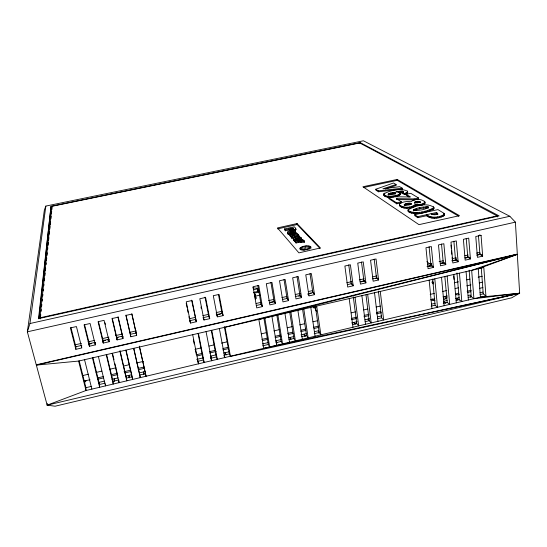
<?xml version="1.0" encoding="UTF-8"?>
<svg xmlns="http://www.w3.org/2000/svg" width="547" height="547" viewBox="0 0 547 547"><rect width="100%" height="100%" fill="white"/><g stroke="black" fill="none" stroke-linecap="round" stroke-linejoin="round"><path stroke-width="0.82" d="M294.847 232.413L294.99 233.398L295.585 232.796C295.462 228.995 289.178 230.526 287.469 232.366C289.096 234.595 293.575 233.453 295.442 231.812L295.442 231.504M47.165 405.156L86.009 390.51L263.77 348.316L480.423 297.144L519.65 293.206L47.165 405.156L36.348 365.109L517.312 254.369L519.65 293.206L511.671 297.821L55.09 406.216L47.165 405.156L47.281 403.46M40.594 316.344L40.772 314.648M41.128 311.264L41.305 309.568M41.668 306.176L41.846 304.481M42.201 301.096L42.379 299.4M42.741 296.009L42.919 294.32M43.275 290.929L43.452 289.233M43.815 285.849L43.992 284.153M44.348 280.761L44.615 278.225M44.888 275.681L45.155 273.138M45.422 270.601L45.688 268.057M46.051 264.666L46.228 262.97M46.495 260.434L46.762 257.89M47.035 255.346L47.302 252.81M47.657 249.418L47.842 247.723M48.109 245.186L48.375 242.642M48.642 240.099L48.915 237.555M49.271 234.171L49.538 231.627M49.804 229.09L50.078 226.547M50.256 224.851L50.611 221.46M50.878 218.923L51.151 216.38M51.418 213.836L51.685 211.299M51.862 209.604L51.951 206.308L359.687 142.965L497.674 216.181M40.321 318.887L40.034 317.793L51.951 206.308M38.912 318.894L51.021 206.274L360.254 142.637L499.11 215.921L38.529 318.648L51.021 206.274M515.397 222.15L27.35 331.824L29.955 323.53L45.859 206.075L363.42 140.784L509.831 216.277L515.397 222.15L517.318 254.075L36.259 364.822L27.35 331.824L44.382 209.959L45.859 206.075M433.812 208.763L433.792 207.272C426.585 202.281 415.029 205.843 408.041 209.877L408.274 211.552C415.823 215.962 426.639 212.51 433.812 208.763L433.792 207.272M293.247 239.06L293.999 239.887L295.53 240.236L295.681 241.248L293.636 240.475L293.301 238.697C295.202 235.702 305.062 237.036 300.146 240.482L299.995 239.47L301.534 238.171M293.397 240.065L293.301 238.697M431.398 263.62L430.947 265.568L427.166 266.437M431.309 263.647L430.947 265.568L433.388 267.442L428.062 268.666L425.963 247.757L431.344 246.547L433.388 267.442M456 257.999L455.535 259.948L451.781 260.803M431.262 263.271L430.879 264.871L431.248 265.227M455.918 258.027L455.535 259.948L458.133 261.774L456.307 240.912L450.974 242.116L452.848 262.984L458.133 261.774M455.87 257.651L455.473 259.251L455.836 259.599M384.185 193.535L383.809 194.24L384.712 195.368L387.269 196.257L390.982 196.366L391.084 197.296L387.372 197.187L384.814 196.291L383.912 195.163L384.185 193.535C391.071 190.411 400.288 187.662 407.419 191.142L407.583 193.064L404.753 194.527L401.696 193.255L401.601 192.332C406.674 190.226 396.165 191.416 395.905 191.867L399.85 192.558L400.37 193.303L400.281 194.65L396.821 196.346L391.796 197.228M443.569 262.41L440.253 263.442M255.319 294.498L254.909 296.023L255.442 299.168L255.989 298.122L255.319 294.498L254.389 293.848M304.18 242.259L304.05 240.742L302.149 240.516L303.387 240.242L302.655 239.456L295.134 241.104L296.043 242.977L300.713 242.041L304.18 242.259L304.05 240.742M300.064 248.078L300.057 249.035C303.325 250.663 307.899 249.87 310.73 247.647L310.703 246.683C307.421 245.097 302.908 245.876 300.064 248.078L300.296 249.671M407.583 193.064L407.672 191.655M390.982 196.366L397.949 195.033L400.37 193.303M289.267 229.945L285.315 230.8L284.399 228.967L294.293 226.82C298.751 229.699 290.245 231.422 288.85 229.029L289.001 230C290.389 231.901 295.53 231.292 295.763 229.207M415.392 205.494C418.544 205.576 422.824 205.918 424.978 203.231L424.78 201.761C421.217 198.458 414.421 198.848 410.852 201.747C407.132 201.18 403.03 201.652 399.782 203.628L399.385 204.27L399.754 205.952C403.959 209.412 411.474 208.879 415.392 205.494L415.296 204.523C418.448 204.605 422.722 204.94 424.882 202.26M414.694 203.375L414.783 202.082L417.436 201.317L419.932 201.583L420.26 202.848M399.385 204.27L399.652 204.988C403.864 208.441 411.371 207.894 415.296 204.523M420.171 201.877L417.299 202.971L414.599 202.411M443.918 213.289L444.301 214.294C439.432 217.754 431.453 218.492 426.4 214.745L426.496 215.757C431.542 219.511 439.528 218.786 444.39 215.313L443.918 213.289L437.928 209.604L414.708 214.704L414.804 215.709L417.792 217.672L426.715 215.709M284.399 228.967L285.165 229.829L293.076 228.113C294.06 229.125 291.257 229.494 290.86 228.591L291.011 229.562M86.146 380.726L85.236 381.95L84.847 380.397M408.041 209.877L408.171 210.568C415.734 214.957 426.537 211.511 433.723 207.771M404.247 204.653C406.018 203.101 408.937 202.916 411.159 203.491L411.05 204.222L408.978 204.981L406.195 205.282L404.247 204.653L404.349 205.617M395.543 192.947L395.645 193.87C393.252 193.262 390.25 193.652 388.261 195.115L388.158 194.192C390.155 192.729 393.149 192.346 395.543 192.947L395.378 193.638L394.449 194.041L391.31 194.718L388.979 194.746L388.158 194.192M401.601 192.332L404.657 193.597L407.488 192.134M413.313 210.91C417.929 208.968 423.481 207.361 428.513 208.024L428.417 207.033C423.761 206.616 416.288 207.525 413.341 210.349C417.922 210.711 425.716 209.925 428.417 207.033M443.815 296.283L444.123 299.599L446.913 297.91L446.687 295.428M419.932 201.583L420.021 202.547L417.532 202.281L414.879 203.046L414.783 202.082M411.159 203.491L411.262 204.462L408.206 204.209L404.671 205.214L404.568 204.25M296.317 238.362L296.467 239.367L297.978 241.049L297.828 240.037L296.317 238.362L295.182 239.121L296.207 239.347L296.686 240.236L295.53 240.236M295.537 239.702L296.467 239.367M290.272 231.86L289.534 232.454L291.825 232.42L293.349 231.627L290.272 231.86L290.423 232.837L292.768 232.427L292.618 231.449M292.884 236.393L290.484 236.666L289.691 234.95L296.324 232.578L297.185 234.335M396.076 184.524L382.927 188.797L399.666 186.671L402.23 188.209L402.325 189.118L378.428 191.771L375.905 190.11L375.803 189.214L393.532 182.999L396.076 184.524L396.172 185.419L385.348 188.947M295.941 237.836L291.879 238.253L291.23 237.521L291.079 236.523L295.141 235.121L290.334 235.675L289.691 234.95M298.559 235.832L298.409 234.841L294.149 236.311L299.134 235.627L300.009 237.419M297.828 240.037L299.995 239.47M297.035 233.35L292.713 234.697L297.739 234.109L298.409 234.841M445.784 264.604L443.849 243.723L438.496 244.933L440.479 265.821L445.784 264.604L443.35 262.437M104.374 381.122L99.082 382.367L99.185 384.069M111.923 379.344L118.159 377.881M125.844 376.069L131.218 374.804M139.287 372.91L145.003 371.563M196.811 359.372L203.327 357.841M211.087 358.408L210.643 356.118L216.318 354.784M223.6 353.068L229.255 351.742M262.478 343.919L268.543 342.497M275.702 340.808L281.261 339.502M288.392 337.827L293.924 336.521M301.028 334.853L306.539 333.554M314.402 331.708L318.327 330.785L319.14 331.926M351.646 322.942L357.184 321.643M364.911 319.824L369.54 318.73M377.396 316.884L381.498 315.92M431.323 304.194L435.097 303.312M443.59 303.612L443.378 301.363L447.131 300.474M455.384 298.532L459.124 297.657M468.088 295.544L470.324 295.018L470.509 297.274M479.992 292.748L482.967 292.043M262.471 345.861L268.338 344.48L269.678 346.921L264.837 318.156M276.016 342.675L281.131 341.472L282.553 343.885L277.883 315.14M288.884 339.639L293.869 338.47L295.38 340.856L290.874 312.139M301.588 336.651L306.552 335.482L308.152 337.841L303.811 309.144M314.245 333.67L319.188 332.501L320.87 334.839L316.692 306.17M352.706 324.603L356.774 323.646L358.702 325.909L355.01 297.308M365.15 321.677L369.204 320.72L371.208 322.956L367.673 294.382M377.546 318.757L381.58 317.8L383.666 320.016L380.288 291.462M431.125 306.129L435.091 305.199L437.518 307.305L434.81 278.861M443.248 303.277L447.2 302.341L449.702 304.433L447.145 276.009M456.109 300.241L459.254 299.503L461.832 301.568L459.432 273.172M468.129 297.411L471.268 296.672L473.921 298.717L519.65 293.206L230.458 356.405L229.378 353.882L224.291 326.525M480.102 294.594L483.227 293.855L485.914 295.845L480.423 297.144L478.249 268.782L517.312 254.369L225.036 327.215L78.604 361.068L36.348 365.109M78.604 361.068L86.009 390.51L85.927 387.686L91.746 386.312M92.457 357.868L99.663 387.283L99.492 384.486L105.284 383.126M106.241 354.675L113.263 384.076L112.997 381.307L118.767 379.946L119.075 382.702L112.135 353.314M119.971 351.502L126.808 380.876L126.439 378.141L132.189 376.787L126.22 350.839M133.639 348.343L140.292 377.697L139.827 374.982L145.55 373.635L139.396 346.142M198.431 333.369L204.209 362.606L203.306 360.029L197.693 361.348L198.554 363.94L192.701 334.696M211.764 330.285L217.364 359.495L216.373 356.952L210.78 358.264L211.73 360.829L206.055 331.605M223.812 355.194L229.378 353.882M82.727 375.563L88.546 374.203M96.026 372.459L101.845 371.098M109.325 369.348L115.978 367.796M123.458 366.052L129.277 364.692M136.757 362.941L143.41 361.389M194.944 349.348L200.763 347.995M209.07 346.053L214.062 344.883M221.542 343.14L227.361 341.779M261.439 333.82L266.423 332.651M273.91 330.908L279.729 329.547M287.209 327.797L292.194 326.634M299.674 324.884L304.665 323.721M312.973 321.78L317.13 320.809M351.208 312.85L355.365 311.879M363.68 309.937L367.837 308.966M376.145 307.024L380.302 306.053M430.174 294.402L434.332 293.431M442.646 291.489L446.796 290.519M455.111 288.577L458.434 287.797M466.748 285.855L470.905 284.884M479.213 282.943L482.543 282.17M84.17 381.068L89.988 379.707M97.462 377.956L103.28 376.589M111.588 374.64L117.4 373.28M124.046 371.721L130.692 370.162M138.165 368.404L143.984 367.044M196.318 354.771L202.13 353.403M209.61 351.653L215.422 350.292M222.903 348.535L228.714 347.174M261.945 339.379L267.757 338.019M275.237 336.261L280.221 335.092M287.695 333.342L292.679 332.173M300.987 330.224L305.971 329.055M313.445 327.297L318.429 326.135M351.659 318.34L356.644 317.171M364.117 315.414L369.102 314.245M376.582 312.494L380.733 311.523M430.578 299.831L434.728 298.86M443.036 296.912L447.193 295.934M455.501 293.985L458.824 293.206M467.124 291.257L471.282 290.286M479.589 288.337L482.912 287.558M97.448 379.338L103.26 377.977M111.561 376.028L117.373 374.668M124.846 372.91L130.651 371.55M138.124 369.793L144.764 368.234M197.057 355.96L202.869 354.593M209.508 353.034L216.147 351.475M222.786 349.916L228.598 348.555M262.635 340.569L267.613 339.4M275.086 337.643L280.891 336.282M288.365 334.525L293.342 333.355M300.816 331.605L305.794 330.436M314.094 328.487L318.245 327.509M351.447 319.715L356.432 318.545M363.899 316.795L368.883 315.626M376.35 313.869L381.327 312.706M459.343 294.382L456.868 294.963L455.583 293.944M467.596 292.447L470.892 291.674M454.29 282.751L458.407 281.794M466.639 279.873L469.935 279.107M478.167 277.192L482.283 276.235M313.062 306.689L314.04 307.982L316.125 307.496M75.582 344.726L81.407 343.393M88.06 341.875L94.713 340.357M102.2 338.641L108.86 337.123M115.513 335.605L122.166 334.08M129.653 332.371L136.312 330.853M189.556 318.689L195.375 317.356M202.862 315.646L208.687 314.313M216.174 312.604L222 311.277M256.105 303.482L261.097 302.341M268.584 300.631L273.575 299.489M281.896 297.589L286.888 296.447M295.209 294.546L300.2 293.411M308.515 291.51L312.679 290.56M346.784 282.765L351.776 281.623M359.263 279.914L364.254 278.772M372.575 276.871L376.733 275.92M427.481 264.331L431.645 263.38M439.132 261.671L443.289 260.721M452.437 258.628L455.767 257.869M464.916 255.777L468.246 255.018M476.567 253.117L479.89 252.358M75.848 349.328L70.392 327.913L76.43 326.552L81.818 347.96L75.848 349.328L75.842 346.75L81.77 345.396M89.4 346.251L89.291 343.707L95.199 342.354L95.349 344.89L89.4 346.251L84.088 324.856L90.091 323.503L95.349 344.89M108.771 338.497L109.188 341.718L103.26 343.078L103.062 340.555L108.942 339.208M117.065 339.913L116.764 337.417L122.617 336.084L122.453 335.373L122.966 338.559L117.065 339.913L112.026 318.552L117.981 317.212L122.801 337.848M196.332 321.745L195.47 319.414L189.754 320.72L189.611 320.016L190.568 323.065L196.332 321.745L192.072 300.494L186.253 301.807L190.431 322.354M209.727 318.675L208.776 316.371L203.081 317.67L203.997 319.988L209.727 318.675L205.597 297.445L199.805 298.751L203.997 319.988M216.359 314.634L222.027 313.335L223.073 315.612L217.357 316.925L213.371 296.064L213.303 295.701L219.067 294.402L223.073 315.612M256.263 305.5L261.063 304.405L262.375 306.607L256.741 307.899L253.117 287.093L253.056 286.737L258.752 285.452L262.375 306.607M269.315 302.518L274.095 301.424L275.49 303.599L269.876 304.884L266.382 284.105L266.321 283.743L271.989 282.464L275.49 303.599M282.307 299.544L287.066 298.457L288.556 300.604L282.963 301.889L279.585 281.124L279.531 280.761L285.172 279.49L288.556 300.604M295.243 296.583L299.982 295.503L301.554 297.623L295.989 298.901L292.734 278.156L292.679 277.794L298.3 276.529L301.554 297.623M308.125 293.636L312.843 292.556L314.504 294.655L308.966 295.927L305.828 275.203L305.773 274.84L311.366 273.575L314.504 294.655M347.372 284.659L351.256 283.77L353.171 285.794L347.701 287.052L344.918 266.375L344.87 266.02L350.395 264.775L353.171 285.794M360.035 281.76L363.905 280.878L365.902 282.874L360.452 284.125L357.793 263.469L357.745 263.114L363.242 261.876L365.902 282.874M372.644 278.874L376.5 277.992L378.586 279.968L373.157 281.213L370.606 260.577L370.565 260.222L376.035 258.984L378.586 279.968M476.936 255.046L479.917 254.369L482.666 256.146L481.059 235.326L475.774 236.516L477.428 257.35L482.666 256.146M464.8 257.863L467.788 257.172L470.427 258.957L468.711 238.109L463.398 239.312L465.162 260.16L470.427 258.957M88.99 344.2L91.486 343.625M103.144 340.959L105.639 340.391M107.308 340.008L108.969 339.625M116.463 337.909L118.131 337.533M121.461 336.767L123.123 336.391M217.2 314.86L220.53 314.094M269.644 302.853L274.642 301.712M298.785 296.187L300.447 295.804M307.94 294.088L311.27 293.329M361.225 281.896L363.721 281.322M375.372 278.655L377.04 278.279M427.822 266.656L431.152 265.89M441.976 263.415L443.638 263.032M466.119 257.89L467.781 257.507M136.682 335.414L131.834 314.087L125.906 315.421L130.808 336.761L136.682 335.414L131.875 313.739M253.357 292.44L259.025 291.154M254.15 293.213L258.772 292.166M255.449 296.159L260.064 295.106M253.63 289.705L257.664 288.789L258.184 291.879L257.863 291.346M427.166 266.553L431.323 265.616M441.292 263.367L443.781 262.799M452.923 260.741L456.246 259.989M465.381 257.924L467.042 257.548M29.955 323.53L509.831 216.277M297.014 223.573L277.486 227.921L298.915 252.871L320.419 247.969L297.014 223.573L297.158 224.537L319.981 248.406M277.637 228.878L297.158 224.537M40.034 317.793L497.223 215.86L497.291 216.92M295.893 241.959L301.465 241.029L301.876 242.451M414.708 214.704L417.689 216.66L436.362 212.551L437.812 213.597L437.087 214.349L435.015 214.793L432.862 214.615L431.145 213.699M431.583 214.636L436.451 213.562L437.908 214.615M476.943 255.155L480.273 254.417M396.541 199.593L396.438 198.65L414.127 198.923L418.523 197.973L418.612 198.923L414.223 199.881L397.382 199.607M388.739 197.693L396.65 202.875L401.402 201.843L401.505 202.793L396.753 203.826L388.842 198.623L388.739 197.693L393.225 196.722L410.517 196.968L406.161 194.308L406.257 195.245L409.163 197.023M291.64 229.425L293.219 229.084L293.076 228.113L293.404 228.571M406.161 194.308L410.756 193.317L418.523 197.973M519.65 293.206L263.77 348.316L258.854 319.537L517.312 254.369L471.664 270.341L225.036 327.215L230.458 356.405M397.17 179.45L362.921 186.753L418.975 224.646L459.459 215.682L397.17 179.45L397.259 180.332L458.81 216.284M363.864 187.457L397.259 180.332M292.105 229.084L292.973 228.892M297.691 238.061L299.612 238.136L298.436 238.882L297.691 238.061L298.785 237.938L298.929 238.943L297.841 239.066L298.929 238.943M403.016 191.334L403.112 192.257L398.961 192.264L398.859 191.347M375.803 189.214L378.326 190.869L402.23 188.209M291.079 236.523L291.722 237.254L299.859 236.413M304.029 241.241L301.718 241.145M287.469 232.366L287.64 233.596L288.508 234.287L291.093 234.465L290.942 233.473M257.664 288.789L257.336 288.262L252.776 287.838M431.221 299.811L435.029 300.7M479.705 234.854L481.087 235.682M396.438 198.65L401.402 201.843M478.454 235.668L479.863 253.671L482.618 255.449M466.229 238.451L467.733 256.481L470.365 258.259M458.071 261.076L455.473 259.251L453.873 241.206M441.511 243.996L443.2 262.054L445.723 263.9M426.81 261.692L429.491 263.75M433.32 266.745L430.879 264.871L429.094 246.793M295.1 231.942L295.592 232.489M459.398 300.2L456.882 298.183L457.08 300.433M301.103 238.478L301.684 239.183M443.378 301.363L445.812 303.4M290.86 228.591L291.325 228.995M399.946 193.481L400.466 194.233M374.196 259.141L376.411 277.295L378.497 279.271M361.499 262.02L363.817 280.173L365.82 282.177M348.747 264.892L351.16 283.072L353.082 285.09M368.001 319.092L369.464 320.733M296.043 242.977L295.284 242.123L295.052 240.195M355.488 324.029L354.087 322.368L354.285 323.879M432.957 279.866L432.65 279.107L435.091 305.199M310.012 273.623L312.74 291.859L314.402 293.951M308.043 294.17L308.857 295.223M316.549 311.216L315.544 309.889L315.298 308.228M297.042 276.556L299.872 294.799L301.452 296.918M284.016 279.496L286.949 297.753L288.44 299.9M305.732 336.419L304.18 334.108L304.529 336.384M270.936 282.443L273.979 300.72L275.38 302.894M291.066 339.208L289.978 337.451L290.341 339.728M257.801 285.411L260.946 303.701L262.259 305.896M276.126 341.554L276.98 343.031M433.887 208.263L433.491 206.739M407.768 192.578L407.419 191.142M218.424 294.279L221.897 312.631L222.937 314.908M216.222 313.93L217.227 316.214M226.184 355.003L225.22 352.692L225.508 354.217M205.029 297.117L208.639 315.66L209.597 317.964M224.072 355.83L224.851 357.731L219.354 328.535M203.252 317.732L203.853 319.277M304.282 241.979L303.824 240.598M210.643 356.118L211.511 358.456M191.6 300.146L196.188 321.034M190.021 321.499L190.568 323.065M255.852 297.636L255.989 298.122M70.932 327.448L75.842 346.75M79.192 360.856L85.927 387.686M84.546 359.694L91.869 389.122M84.505 324.419L89.291 343.707M92.928 357.683L99.492 384.486M98.398 321.287L103.062 340.555M103.26 343.078L98.084 321.698L104.067 320.351L109.188 341.718M98.371 356.5L105.503 385.908L105.393 384.514M105.024 322.839L105.38 324.344M114.555 380.35L114.186 378.811L114.446 381.341M106.597 354.524L112.997 381.307M112.634 353.984L113.974 359.666M114.932 363.721L117.803 375.892M112.224 318.169L116.764 337.417M118.104 316.727L122.268 334.579M120.025 350.565L126.439 378.141M129.379 377.662L128.846 375.365L129.201 377.861M125.988 315.065L130.412 334.299L136.237 332.966L136.08 332.255M125.837 350.148L132.593 379.509L132.285 377.464M133.789 348.309L139.827 374.982M139.478 346.996L146.049 376.336L145.55 373.635M143.957 374.23L143.437 371.933L143.882 374.401M424.978 203.231L424.78 201.761M186.212 303.298L187.06 307.476M187.402 309.151L188.079 312.494M188.927 316.672L189.269 318.34M193.371 339.755L194.199 343.906M195.532 350.552L196.359 354.702M197.193 358.859L197.529 360.521M198.055 333.458L203.306 360.029M200.968 306.942L201.296 308.611M195.334 318.703L195.47 319.414M408.144 210.862L408.274 211.552M208.639 315.66L208.776 316.371M211.279 330.402L216.373 356.952M221.897 312.631L222.027 313.335M255.319 295.496L255.852 298.641M254.964 294.129L255.36 296.474M263.941 318.409L268.338 344.48M260.946 303.701L261.063 304.405M257.336 288.262L257.726 290.58M271.927 316.515L276.673 345.273M276.748 314.573L281.131 341.472M273.979 300.72L274.095 301.424M130.248 333.588L130.808 336.761M284.939 313.506L289.52 342.237M289.773 312.433L293.869 338.47M286.949 297.753L287.066 298.457M287.825 231.866L287.64 233.596M287.948 233.111L288.098 234.095M287.585 232.113L287.797 233.843M297.903 310.511L302.32 339.222M285.165 229.829L285.315 230.8M291.954 231.49L292.098 232.475M291.394 230.102L291.544 231.073M291.729 233.378L291.879 234.362L292.7 234.205L292.549 233.22M291.093 231.648L291.236 232.625M290.826 230.089L290.977 231.066M291.722 237.254L291.879 238.253M302.607 309.465L306.552 335.482M290.327 230.027L290.471 231.005M299.872 294.799L299.982 295.503M289.896 229.904L290.047 230.882M290.204 233.521L290.354 234.506M289.548 229.733L289.698 230.704M290.334 235.675L290.484 236.666M289.274 229.501L289.425 230.472M289.5 233.507L289.65 234.492M288.871 233.432L289.021 234.417M288.358 233.302L288.508 234.287M295.701 228.899L295.845 229.87M295.476 229.104L295.619 230.082M295.127 229.302L295.271 230.28M295.257 231.196L295.585 232.796M295.236 232.113L295.387 233.097M294.669 229.487L294.819 230.465M296.207 239.347L296.358 240.359M295.749 238.533L295.9 239.538M294.101 229.665L294.252 230.643M294.402 232.639L294.553 233.631L294.026 233.843L293.876 232.851M293.424 229.829L293.568 230.807M294.655 240.133L294.806 241.138M293.26 233.043L293.404 234.034M294.307 240.03L294.457 241.036M292.693 229.972L292.843 230.95M293.999 239.887L294.149 240.892M292.016 230.061L292.166 231.039M293.486 239.47L293.636 240.475M301.089 238.943L301.24 239.955M301.465 241.029L301.616 242.041M301.014 240.995L301.165 242.006M310.805 307.53L315.058 336.214M300.433 239.299L300.583 240.311M300.563 241.022L300.713 242.041M301.486 247.059L301.958 250.252M299.975 241.104L300.125 242.116M299.312 237.986L299.462 238.991M299.462 239.641L299.612 240.646M300.611 247.559L300.966 249.952M297.739 234.109L297.883 235.101M298.306 237.972L298.457 238.977M298.423 241.405L298.573 242.424M298.149 239.969L298.3 240.981M295.77 228.461L295.941 229.658M315.263 305.677L319.188 332.501M312.74 291.859L312.843 292.556M318.327 330.785L318.655 333.055M305.363 246.013L305.944 250M313.793 306.327L314.04 307.982M303.941 246.259L304.529 250.246M302.655 239.456L302.806 240.468M301.541 238.376L301.691 239.388M301.274 237.733L301.616 239.579M302.621 246.615L303.209 250.608M310.703 246.683L310.935 248.283M310.135 246.307L310.368 247.914M309.253 246.041L309.718 249.241M308.111 245.897L308.576 249.09M306.785 245.89L307.366 249.876M122.617 336.084L122.966 338.559M443.2 262.054L443.255 262.464M349.198 298.655L352.965 327.263M353.3 296.884L356.774 323.646M351.16 283.072L351.256 283.77M361.888 295.715L365.499 324.309M365.984 294.819L369.204 320.72M363.817 280.173L363.905 280.878M116.6 336.706L116.901 339.195M376.411 277.295L376.5 277.992M360.254 142.637L360.343 143.369M359.687 142.965L359.776 143.704M374.531 292.795L377.977 321.363M378.401 291.086L381.58 317.8M378.326 190.869L378.428 191.771M387.269 196.257L387.372 197.187M385.847 195.915L385.95 196.845M384.671 193.166L384.773 194.082M384.712 195.368L384.814 196.291M383.898 193.891L384.015 195.525M383.809 194.24L383.912 195.163M390.914 193.009L391.009 193.932M389.45 193.392L389.553 194.315M388.979 196.407L389.081 197.337M388.534 193.802L388.637 194.725M396.65 202.875L396.753 203.826M394.879 192.722L394.982 193.645M395.255 195.771L395.358 196.708M393.84 192.647L393.936 193.57M393.122 196.154L393.225 197.084M392.493 192.735L392.589 193.659M400.26 192.913L400.356 193.843M400.178 193.72L400.281 194.65M401.484 206.294L401.587 207.265M399.693 194.164L399.795 195.094M400.664 205.843L400.766 206.807M398.941 194.616L399.036 195.546M399.652 204.988L399.754 205.952M397.949 195.033L398.045 195.963M396.719 195.416L396.821 196.346M405.375 203.846L405.477 204.81M403.18 191.539L403.276 192.462M404.732 207.149L404.835 208.12M402.66 191.19L402.756 192.113M402.154 191.108L402.25 192.031M403.536 206.971L403.638 207.942M401.498 191.081L401.594 192.004M402.448 206.677L402.544 207.648M400.691 191.115L400.787 192.031M409.436 203.176L409.532 204.14M410.134 211.894L410.236 212.886M409.532 206.964L409.628 207.942M408.103 203.252L408.206 204.209M408.992 211.306L409.094 212.291M406.927 192.619L407.023 193.549M407.768 207.149L407.871 208.12M405.983 193.105L406.079 194.035M406.626 203.498L406.729 204.462M404.657 193.597L404.753 194.527M406.113 207.21L406.216 208.181M414.865 212.598L414.961 213.597M414.086 205.727L414.188 206.698M414.024 209.412L414.127 210.397M413.498 209.672L413.6 210.663M412.841 206.233L412.937 207.204M413.074 212.544L413.176 213.542M411.248 206.657L411.351 207.634M411.494 212.311L411.597 213.303M410.496 203.265L410.592 204.229M418.031 204.626L418.127 205.597M417.436 201.317L417.532 202.281M416.349 201.494L416.445 202.458M416.718 204.619L416.821 205.597M417.689 216.66L417.792 217.672M416.917 212.482L417.019 213.48M415.378 201.768L415.474 202.732M416.076 208.756L416.178 209.74M414.927 205.152L415.029 206.123M414.127 198.923L414.223 199.881M414.858 209.111L414.961 210.096M429.156 280.167L431.932 308.624M421.224 204.222L421.32 205.2M421.969 211.751L422.065 212.749M419.665 204.489L419.761 205.46M419.33 201.364L419.426 202.328M419.665 207.908L419.761 208.892M418.462 201.275L418.558 202.24M419.289 212.195L419.385 213.193M426.728 206.745L426.817 207.737M425.86 206.793L425.956 207.778M433.19 282.341L433.347 283.989M424.65 202.732L424.739 203.703M424.342 201.234L424.431 202.205M424.13 203.169L424.226 204.14M424.964 211.142L425.06 212.14M432.773 298.71L432.937 300.365M423.392 203.566L423.481 204.537M423.364 207.156L423.46 208.14M422.421 203.915L422.516 204.893M431.508 217.009L431.604 218.034M430.079 209.788L430.174 210.786M430.229 216.742L430.332 217.761M429.094 216.345L429.19 217.357M428.007 206.869L428.096 207.853M427.439 206.773L427.535 207.757M427.645 210.492L427.74 211.491M428.089 215.812L428.185 216.831M436.034 217.056L436.13 218.075M441.518 277.308L444.137 305.746M434.434 217.159L434.53 218.185M433.361 208.229L433.45 209.227M432.78 208.66L432.875 209.651M432.916 217.145L433.012 218.171M432.068 209.043L432.164 210.041M439.473 216.496L439.562 217.521M444.861 276.584L447.2 302.341M445.545 296.324L445.778 298.812M437.716 216.831L437.805 217.856M437.258 213.098L437.354 214.116M436.362 212.551L436.451 213.562M443.973 214.773L444.061 215.792M443.316 215.238L443.405 216.256M442.345 215.675L442.434 216.701M441.067 216.099L441.156 217.118M444.28 213.795L444.39 215.313M456.977 272.932L459.254 299.503M453.825 274.464L456.294 302.874M451.008 245.077L451.302 248.42M451.521 250.936L451.815 254.28M452.102 257.63L452.253 259.305M453.709 276.05L453.996 279.401M469.128 270.129L471.268 296.672M467.733 256.481L467.788 257.172M466.078 271.633L468.403 300.016M102.891 339.844L103.089 342.36M473.921 298.717L471.664 270.341L483.808 267.497L485.914 295.845M481.292 268.16L483.227 293.855M479.863 253.671L479.917 254.369M95.075 342.484L95.171 344.172M89.12 342.99L89.223 345.54M81.612 345.533L81.64 347.242M75.657 346.039L75.664 348.61M433.573 283.496A4.41 1.662 -4.4 0 1 432.985 281.192"/></g></svg>
